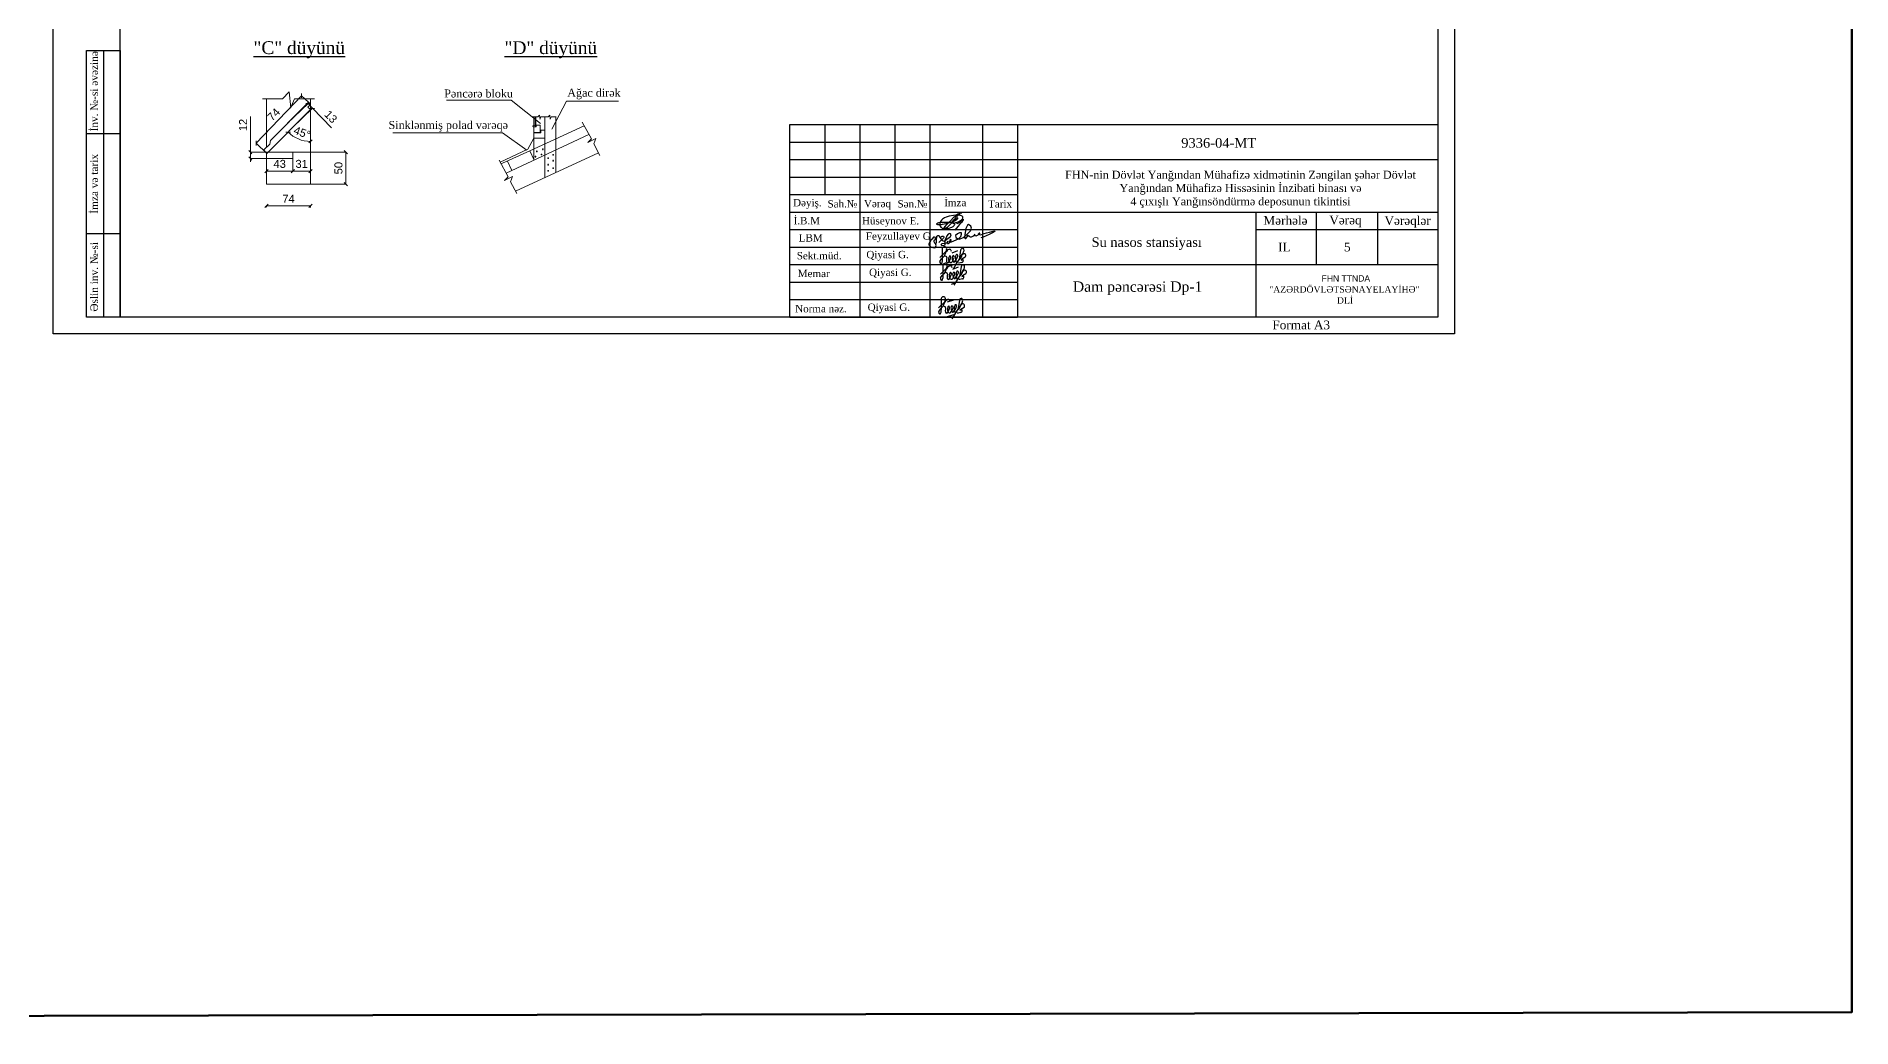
# Model space of a CAD drawing. Header units: millimetres. Extents: x 120281 to 1416367021, y -641565767 to 918373.
# Drawn here: x 624914 to 681637, y 848488 to 879489 of the extents above; entities that cross this region are included whole.
import ezdxf

# ---------------------------------------------------------------- set-up
doc = ezdxf.new("R2010")
doc.units = ezdxf.units.MM
for name, color, linetype, lineweight in [('oxlar', 150, 'Continuous', 20), ('перегородка', 130, 'Continuous', 20), ('размер2', 210, 'Continuous', 15)]:
    doc.layers.add(name, color=color, linetype=linetype, lineweight=lineweight)
doc.styles.get("Standard").update_dxf_attribs({"font": 'arial.ttf'})
doc.styles.add('Times New  Roman', font='times.ttf')
doc.dimstyles.new('OLCU OXU XARICI', dxfattribs={"dimtxt": 250, "dimasz": 100, "dimexe": 1.25, "dimexo": 0.625, "dimgap": 100, "dimtad": 1, "dimtxsty": 'Standard', "dimblk": 'OBLIQUE', "dimcen": 2.5, "dimadec": 0, "dimazin": 0, "dimtfac": 1, "dimtmove": 0, "dimatfit": 3, "dimldrblk": 'OBLIQUE', "dimfxl": 1, "dimlwd": 9, "dimlwe": 9, "dimarcsym": 0})

# ---------------------------------------------------------------- blocks, each defined once
blk = doc.blocks.new('_Oblique')
at = {"color": 0, "linetype": 'ByBlock', "lineweight": -2}
blk.add_line((-0.5, -0.5), (0.5, 0.5), dxfattribs=at)
blk = doc.blocks.new('*D110')
at = {"layer": 'Defpoints', "color": 0, "lineweight": 53, "transparency": 16777216}
for p in [(633203, 877630), (633418, 877425), (632119, 875824)]:
    blk.add_point(p, dxfattribs=at)
at = {"layer": 'oxlar', "color": 0, "lineweight": 9, "transparency": 16777216}
for p, q in [((631784, 876144), (633203, 877630)), ((633417, 877426), (633202, 877631)), ((632119, 875824), (631783, 876145))]:
    blk.add_line(p, q, dxfattribs=at)
at = {"layer": 'oxlar', "color": 0, "lineweight": 9, "transparency": 16777216, "xscale": 100, "yscale": 100, "zscale": 100}
for p, rotation in [((633203, 877630), 46.32763179058229), ((631784, 876144), 226.3276317905823)]:
    blk.add_blockref('_Oblique', p, dxfattribs=dict(at, rotation=rotation))
at = {"layer": 'oxlar', "color": 0, "transparency": 16777216, "insert": (632331, 877043), "char_height": 250, "attachment_point": 5, "rotation": 46.3276}
blk.add_mtext('74', dxfattribs=at)
blk = doc.blocks.new('*D119')
at = {"layer": 'Defpoints', "color": 0, "lineweight": 53, "transparency": 16777216}
for p in [(633452, 875866), (634583, 875866), (633396, 874866)]:
    blk.add_point(p, dxfattribs=at)
at = {"layer": 'oxlar', "color": 0, "lineweight": 9, "transparency": 16777216}
for p, q in [((633453, 875866), (634585, 875866)), ((634583, 874866), (634583, 875866)), ((633397, 874866), (634585, 874866))]:
    blk.add_line(p, q, dxfattribs=at)
at = {"layer": 'oxlar', "color": 0, "lineweight": 9, "transparency": 16777216, "xscale": 100, "yscale": 100, "zscale": 100}
for p, rotation in [((634583, 875866), 90), ((634583, 874866), 270)]:
    blk.add_blockref('_Oblique', p, dxfattribs=dict(at, rotation=rotation))
at = {"layer": 'oxlar', "color": 0, "transparency": 16777216, "insert": (634356, 875366), "char_height": 250, "attachment_point": 5, "rotation": 90}
blk.add_mtext('50', dxfattribs=at)
blk = doc.blocks.new('*D120')
at = {"layer": 'Defpoints', "color": 0, "lineweight": 53, "transparency": 16777216}
for p in [(632108, 874140), (633483, 874185), (633483, 874129)]:
    blk.add_point(p, dxfattribs=at)
at = {"layer": 'oxlar', "color": 0, "lineweight": 9, "transparency": 16777216}
for p, q in [((632108, 874141), (632108, 874186)), ((632108, 874185), (633483, 874185)), ((633483, 874130), (633483, 874186))]:
    blk.add_line(p, q, dxfattribs=at)
at = {"layer": 'oxlar', "color": 0, "lineweight": 9, "transparency": 16777216, "xscale": 100, "yscale": 100, "zscale": 100, "rotation": 180}
blk.add_blockref('_Oblique', (632108, 874185), dxfattribs=at)
at = {"layer": 'oxlar', "color": 0, "lineweight": 9, "transparency": 16777216, "xscale": 100, "yscale": 100, "zscale": 100}
blk.add_blockref('_Oblique', (633483, 874185), dxfattribs=at)
at = {"layer": 'oxlar', "color": 0, "transparency": 16777216, "insert": (632796, 874410), "char_height": 250, "attachment_point": 5}
blk.add_mtext('74', dxfattribs=at)
blk = doc.blocks.new('*D121')
at = {"layer": 'Defpoints', "color": 0, "lineweight": 53, "transparency": 16777216}
for p in [(632929, 875787), (632929, 875271), (632108, 875208)]:
    blk.add_point(p, dxfattribs=at)
at = {"layer": 'oxlar', "color": 0, "lineweight": 9, "transparency": 16777216}
for p, q in [((632108, 875209), (632108, 875272)), ((632108, 875271), (632929, 875271)), ((632929, 875786), (632929, 875270))]:
    blk.add_line(p, q, dxfattribs=at)
at = {"layer": 'oxlar', "color": 0, "lineweight": 9, "transparency": 16777216, "xscale": 100, "yscale": 100, "zscale": 100, "rotation": 180}
blk.add_blockref('_Oblique', (632108, 875271), dxfattribs=at)
at = {"layer": 'oxlar', "color": 0, "lineweight": 9, "transparency": 16777216, "xscale": 100, "yscale": 100, "zscale": 100}
blk.add_blockref('_Oblique', (632929, 875271), dxfattribs=at)
at = {"layer": 'oxlar', "color": 0, "transparency": 16777216, "insert": (632519, 875498), "char_height": 250, "attachment_point": 5}
blk.add_mtext('43', dxfattribs=at)
blk = doc.blocks.new('*D122')
at = {"layer": 'Defpoints', "color": 0, "lineweight": 53, "transparency": 16777216}
for p in [(632929, 875787), (633483, 875320), (633483, 875271)]:
    blk.add_point(p, dxfattribs=at)
at = {"layer": 'oxlar', "color": 0, "lineweight": 9, "transparency": 16777216}
for p, q in [((632929, 875786), (632929, 875270)), ((632929, 875271), (633483, 875271)), ((633483, 875319), (633483, 875270))]:
    blk.add_line(p, q, dxfattribs=at)
at = {"layer": 'oxlar', "color": 0, "lineweight": 9, "transparency": 16777216, "xscale": 100, "yscale": 100, "zscale": 100, "rotation": 180}
blk.add_blockref('_Oblique', (632929, 875271), dxfattribs=at)
at = {"layer": 'oxlar', "color": 0, "lineweight": 9, "transparency": 16777216, "xscale": 100, "yscale": 100, "zscale": 100}
blk.add_blockref('_Oblique', (633483, 875271), dxfattribs=at)
at = {"layer": 'oxlar', "color": 0, "transparency": 16777216, "insert": (633206, 875498), "char_height": 250, "attachment_point": 5}
blk.add_mtext('31', dxfattribs=at)
blk = doc.blocks.new('*D123')
at = {"layer": 'Defpoints', "color": 0, "lineweight": 53, "transparency": 16777216}
for p in [(633547, 877237), (632765, 876768), (632907, 876620)]:
    blk.add_point(p, dxfattribs=at)
at = {"layer": 'oxlar', "color": 0, "lineweight": 9, "transparency": 16777216}
for p, q in [((632765, 876768), (633405, 877386)), ((632907, 876621), (633547, 877238)), ((633404, 877385), (633547, 877237)), ((633547, 877237), (634139, 876623))]:
    blk.add_line(p, q, dxfattribs=at)
at = {"layer": 'oxlar', "color": 0, "lineweight": 9, "transparency": 16777216, "xscale": 100, "yscale": 100, "zscale": 100}
for p, rotation in [((633404, 877385), 133.9831385740383), ((633547, 877237), 313.9831385740384)]:
    blk.add_blockref('_Oblique', p, dxfattribs=dict(at, rotation=rotation))
at = {"layer": 'oxlar', "color": 0, "transparency": 16777216, "insert": (634117, 876974), "char_height": 250, "attachment_point": 5, "rotation": 313.9831}
blk.add_mtext('13', dxfattribs=at)
blk = doc.blocks.new('*D124')
at = {"layer": 'Defpoints', "color": 0, "lineweight": 53, "transparency": 16777216}
for p in [(631602, 875866), (632970, 875866), (632677, 875667)]:
    blk.add_point(p, dxfattribs=at)
at = {"layer": 'oxlar', "color": 0, "lineweight": 9, "transparency": 16777216}
for p, q in [((631602, 875866), (631602, 876980)), ((632969, 875866), (631600, 875866)), ((631602, 875667), (631602, 875866)), ((632677, 875667), (631600, 875667)), ((631602, 875667), (631602, 875567))]:
    blk.add_line(p, q, dxfattribs=at)
at = {"layer": 'oxlar', "color": 0, "lineweight": 9, "transparency": 16777216, "xscale": 100, "yscale": 100, "zscale": 100}
for p, rotation in [((631602, 875866), 270), ((631602, 875667), 90)]:
    blk.add_blockref('_Oblique', p, dxfattribs=dict(at, rotation=rotation))
at = {"layer": 'oxlar', "color": 0, "transparency": 16777216, "insert": (631376, 876714), "char_height": 250, "attachment_point": 5, "rotation": 90}
blk.add_mtext('12', dxfattribs=at)
blk = doc.blocks.new('*D131')
at = {"layer": 'Defpoints', "color": 0, "lineweight": 53, "transparency": 16777216}
for p in [(633483, 877199), (632119, 875824), (632988, 876335), (633483, 875863)]:
    blk.add_point(p, dxfattribs=at)
at = {"layer": 'oxlar', "color": 0, "lineweight": 9, "transparency": 16777216}
for p, q in [((632120, 875824), (632783, 876493)), ((633483, 875863), (633483, 876204))]:
    blk.add_line(p, q, dxfattribs=at)
blk.add_arc((633483, 877199), 996, 225.2218, 270, dxfattribs=at)
at = {"layer": 'oxlar', "color": 0, "lineweight": 9, "transparency": 16777216, "xscale": 100, "yscale": 100, "zscale": 100}
for p, rotation in [((632782, 876492), 135.2217863401728), ((633483, 876203), 359.9999999999993)]:
    blk.add_blockref('_Oblique', p, dxfattribs=dict(at, rotation=rotation))
at = {"layer": 'oxlar', "color": 0, "transparency": 16777216, "insert": (633221, 876476), "char_height": 250, "attachment_point": 5, "rotation": 340.018}
blk.add_mtext('45°', dxfattribs=at)

msp = doc.modelspace()

# ---------------------------------------------------------------- linework, layer by layer
at = {"color": 244, "lineweight": 53, "true_color": 0x991b1e}
msp.add_lwpolyline([(440324.24024, 917889.45405), (681637.27816, 918372.86328), (681637.27816, 848971.8839), (440324.24024, 848488.47466)], close=True, dxfattribs=at)
at = {"layer": 'oxlar'}
for p, q in [((631984.92344, 877528.59857), (632604.97282, 877528.59857)), ((632108.32542, 876012.61058), (632108.32542, 877528.59857)), ((632604.97282, 877528.59857), (632814.60208, 877746.93982)), ((632814.60208, 877746.93982), (632862.8405, 877254.90793)), ((632859.01403, 877246.09285), (632981.64481, 877528.59857)), ((632981.64481, 877528.59857), (633604.40357, 877528.59857)), ((633483.32542, 877528.59857), (633483.32542, 875862.63108)), ((633484.01725, 877199.257), (632119.33469, 875823.96823)), ((633419.25009, 877423.65169), (632231.12431, 876226.29188)), ((633481.8711, 877357.71314), (633399.72121, 877274.60554)), ((633402.12194, 877275.69105), (633483.32542, 877195.11381)), ((633417.80864, 877425.16951), (633483.32542, 877356.18177)), ((639756.31742, 877486.77161), (637729.00854, 877486.77161)), ((640668.79646, 876758.72982), (639756.31742, 877486.77161)), ((640433.87758, 876967.92381), (640588.88992, 876967.92381)), ((640464.72807, 876700.00466), (640464.72807, 876967.92381)), ((640464.72807, 876700.00466), (640464.72807, 876967.92381)), ((640505.69678, 876967.92381), (640505.69678, 876663.58324)), ((640505.69678, 876940.5064), (640522.12065, 876949.31239)), ((640505.69678, 876931.77052), (640522.12065, 876940.57651)), ((640522.12065, 876967.92381), (640522.12065, 876663.58324)), ((640588.88992, 876967.92381), (640641.29724, 877022.50912)), ((640641.29724, 877022.50912), (640653.35684, 876899.50115)), ((640652.40022, 876897.29737), (640683.05792, 876967.92381)), ((640683.05792, 876967.92381), (640838.74761, 876967.92381)), ((640754.55748, 876967.92381), (640909.56983, 876967.92381)), ((640808.07377, 876967.92381), (640808.07377, 875070.92041)), ((640808.47807, 876967.92381), (640808.47807, 876302.22938)), ((640909.56983, 876967.92381), (640961.97714, 877022.50912)), ((640961.97714, 877022.50912), (640974.03675, 876899.50115)), ((640973.08013, 876897.29737), (641003.73782, 876967.92381)), ((641003.73782, 876967.92381), (641159.42751, 876967.92381)), ((641021.17251, 876588.51075), (641476.19863, 877459.23974)), ((641151.41947, 876967.92381), (641151.41947, 875230.59665)), ((641476.19863, 877459.23974), (643105.05562, 877459.23974)), ((639484.48078, 876474.62374), (636052.95644, 876474.62374)), ((640238.64371, 875924.23702), (639484.48078, 876474.62374)), ((642182.68178, 876416.69389), (639592.88794, 875212.28526)), ((642032.78073, 876693.62998), (640334.99051, 875904.05624)), ((640488.12444, 876709.97491), (640445.87346, 876691.96985)), ((640531.345, 876655.20654), (640448.24202, 876655.20654)), ((640464.72807, 875617.74293), (640464.72807, 876655.20654)), ((640464.72807, 876302.22938), (640464.72807, 876655.20654)), ((640464.72807, 876480.85101), (640660.18335, 876480.85101)), ((640673.93302, 876467.96711), (640464.72807, 876467.96711)), ((640499.15697, 876709.97491), (640488.12444, 876709.97491)), ((640499.15697, 876709.97491), (640499.15697, 876655.20654)), ((640505.69678, 876893.51151), (640522.12065, 876902.3175)), ((640505.69678, 876884.77563), (640522.12065, 876893.58162)), ((640505.69678, 876846.51662), (640522.12065, 876855.32261)), ((640505.69678, 876837.78074), (640522.12065, 876846.58673)), ((640505.69678, 876792.74573), (640522.12065, 876801.55172)), ((640505.69678, 876784.00984), (640522.12065, 876792.81583)), ((640505.69678, 876738.97483), (640522.12065, 876747.78082)), ((640505.69678, 876730.23895), (640522.12065, 876739.04494)), ((640505.69678, 876685.20394), (640522.12065, 876694.00993)), ((640505.69678, 876676.46806), (640522.12065, 876685.27405)), ((640522.12065, 876663.58324), (640505.69678, 876663.58324)), ((640531.345, 876708.07211), (640531.345, 876655.20654)), ((640659.6645, 876708.07211), (640531.345, 876708.07211)), ((640659.6645, 876480.85101), (640659.6645, 876708.07211)), ((640673.93302, 876467.96711), (640673.93302, 876552.22938)), ((640673.93302, 876552.22938), (640808.47807, 876552.22938)), ((640808.07377, 875070.92041), (640808.07377, 876655.20654)), ((641972.93215, 876804.19778), (642256.74131, 876279.87194)), ((632214.24692, 876112.71085), (632017.76411, 875927.02634)), ((632019.73058, 875925.0753), (632109.47248, 875832.44275)), ((632108.32542, 875666.8543), (632108.32542, 875833.62675)), ((632231.12431, 876226.29188), (632214.24692, 876112.71085)), ((632929.03307, 875666.8543), (632929.03307, 875865.82087)), ((632929.03307, 875865.82087), (633483.32542, 875865.82087)), ((633483.32542, 875865.82087), (633483.32542, 874865.82087)), ((640272.3193, 875959.55971), (639406.38207, 875556.84724)), ((640338.51293, 875904.29281), (639483.79321, 875518.14946)), ((642478.97164, 875847.9876), (639888.83931, 874643.42155)), ((640464.72807, 876306.54336), (640272.3193, 875959.55971)), ((640467.40694, 875618.98877), (640338.51293, 875904.29281)), ((640464.72807, 876302.22938), (640808.47807, 876302.22938)), ((640475.38911, 876053.99929), (640464.72807, 876049.04127)), ((640534.16026, 875890.19088), (640579.22362, 875890.19088)), ((640556.4818, 875912.22669), (640556.4818, 875866.87307)), ((640697.20369, 875813.89984), (640697.20369, 875768.54622)), ((640716.66644, 875955.02216), (640761.7298, 875955.02216)), ((640738.98798, 875977.05798), (640738.98798, 875931.70436)), ((641064.4338, 875805.79027), (641064.4338, 875760.43665)), ((642147.46456, 876164.3508), (642394.1178, 876289.23851)), ((642256.74131, 876279.87194), (642147.46456, 876164.3508)), ((642394.1178, 876289.23851), (642334.79613, 876126.88449)), ((642334.79613, 876126.88449), (642525.24989, 875758.46574)), ((632108.32542, 874865.82087), (632108.32542, 875666.8543)), ((632929.03307, 875666.8543), (632108.32542, 875666.8543)), ((639373.79925, 875617.04268), (639657.60841, 875092.71683)), ((639483.79321, 875518.14946), (639438.91197, 875496.74958)), ((639769.43561, 875294.39046), (639637.06336, 875587.3935)), ((640492.37597, 875727.03275), (640537.43933, 875727.03275)), ((640514.69751, 875749.06856), (640514.69751, 875703.71494)), ((640674.88216, 875791.86403), (640719.94551, 875791.86403)), ((640882.19343, 875279.16538), (640927.25679, 875279.16538)), ((640886.00359, 875473.37355), (640931.06695, 875473.37355)), ((640886.21276, 875678.15418), (640931.27611, 875678.15418)), ((640904.51497, 875301.20119), (640904.51497, 875255.84758)), ((640908.32513, 875495.40936), (640908.32513, 875450.05574)), ((640908.5343, 875700.18999), (640908.5343, 875654.83637)), ((641039.63289, 875599.48847), (641084.69625, 875599.48847)), ((641039.63289, 875363.59749), (641084.69625, 875363.59749)), ((641042.11226, 875783.75446), (641087.17562, 875783.75446)), ((641061.95443, 875621.52428), (641061.95443, 875576.17066)), ((641061.95443, 875385.6333), (641061.95443, 875340.27968)), ((632108.32542, 874865.82087), (633483.32542, 874865.82087)), ((639548.33167, 874977.1957), (639794.9849, 875102.08341)), ((639657.60841, 875092.71683), (639548.33167, 874977.1957)), ((639794.9849, 875102.08341), (639735.66323, 874939.72938)), ((639735.66323, 874939.72938), (639926.11699, 874571.31063))]:
    msp.add_line(p, q, dxfattribs=at)
msp.add_open_spline([(640445.87346, 876691.96985), (640445.87346, 876691.96985), (640438.33024, 876690.63644), (640434.6022, 876684.95529), (640432.07095, 876681.09792), (640431.93605, 876676.26989), (640432.50115, 876671.64865), (640433.04038, 876667.23902), (640434.25721, 876662.83147), (640437.4036, 876659.74271), (640442.66966, 876654.57311), (640451.06041, 876655.20654), (640451.06041, 876655.20654)], degree=3, knots=[0, 0, 0, 0, 1, 1, 1, 2, 2, 2, 3, 3, 3, 4, 4, 4, 4], dxfattribs=at)
at = {"layer": 'размер2', "color": 0, "lineweight": 30}
for p, q in [((627009.05057, 879047.48252), (627009.05403, 870707.64053)), ((627530.29454, 876441.28026), (626487.81153, 876441.28353)), ((627530.29454, 873313.83952), (626487.81391, 873313.84278)), ((653145.82236, 872566.51089), (653335.92495, 872756.61348)), ((653149.22472, 872451.42378), (653197.15246, 872529.62166)), ((653197.15246, 872529.62166), (653277.87286, 872610.34206)), ((653219.85507, 872832.32316), (653219.85507, 872668.35985)), ((653219.85507, 872668.35985), (653219.85507, 872511.96408)), ((653219.85507, 872552.32428), (653277.87286, 872610.34206)), ((653277.87286, 872610.34206), (653338.41316, 872733.94518)), ((653356.07075, 872522.05413), (653353.54824, 872476.6489)), ((653353.54824, 872476.6489), (653356.07075, 872431.24368)), ((653363.63829, 872567.45935), (653356.07075, 872522.05413)), ((653356.07075, 872431.24368), (653381.29587, 872403.49604)), ((653381.29587, 872403.49604), (653419.13356, 872413.58609)), ((653419.13356, 872413.58609), (653451.92622, 872466.55885)), ((653421.65607, 872554.84679), (653421.65607, 872491.78398)), ((653421.65607, 872491.78398), (653436.98137, 872442.41717)), ((653451.92622, 872466.55885), (653482.19637, 872544.75674)), ((653489.76391, 872802.05301), (653497.33145, 872774.30538)), ((653527.6016, 872718.8101), (653709.2225, 872794.48548)), ((653530.12411, 872431.24368), (653565.43929, 872494.30649)), ((653535.16914, 872522.05413), (653551.07233, 872468.65122)), ((653562.91677, 872633.04468), (653537.69165, 872607.81955)), ((653551.07233, 872468.65122), (653575.52934, 872433.76619)), ((653565.43929, 872494.30649), (653595.70944, 872564.93684)), ((653603.27697, 872433.76619), (653638.59215, 872479.17141)), ((653638.59215, 872479.17141), (653678.95235, 872544.75674)), ((653656.24974, 872358.09081), (653739.49265, 872489.26146)), ((653678.95235, 872544.75674), (653706.69999, 872607.81955)), ((653693.77643, 872421.69648), (653739.49265, 872489.26146)), ((653754.62772, 872395.9285), (653724.35757, 872398.45101)), ((653739.49265, 872489.26146), (653845.68948, 872664.9517)), ((653739.49265, 872489.26146), (653787.42039, 872544.75674)), ((653792.46541, 872797.00799), (653745.15938, 872506.26165)), ((653830.3031, 872416.1086), (653754.62772, 872395.9285)), ((653787.42039, 872544.75674), (653822.73556, 872597.7295)), ((653837.87064, 872514.48659), (653810.123, 872491.78398)), ((653810.123, 872491.78398), (653873.18581, 872504.39654)), ((653822.73556, 872597.7295), (653858.05074, 872701.15251)), ((653938.77114, 872580.07191), (653837.87064, 872514.48659)), ((653845.68948, 872664.9517), (653875.70832, 872683.49493)), ((653165.70394, 872049.90893), (653355.80654, 872240.01152)), ((653169.10631, 871934.82182), (653217.03405, 872013.0197)), ((653217.03405, 872013.0197), (653297.75445, 872093.7401)), ((653239.73666, 872315.7212), (653239.73666, 872151.75789)), ((653239.73666, 872151.75789), (653239.73666, 871995.36212)), ((653239.73666, 872035.72232), (653297.75445, 872093.7401)), ((653297.75445, 872093.7401), (653358.29475, 872217.34322)), ((653375.95233, 872005.45217), (653373.42982, 871960.04694)), ((653373.42982, 871960.04694), (653375.95233, 871914.64172)), ((653383.51987, 872050.85739), (653375.95233, 872005.45217)), ((653375.95233, 871914.64172), (653401.17746, 871886.89408)), ((653388.86341, 872287.46046), (653620.93456, 872363.13584)), ((653401.17746, 871886.89408), (653439.01515, 871896.98413)), ((653439.01515, 871896.98413), (653471.80781, 871949.95689)), ((653441.53766, 872038.24483), (653441.53766, 871975.18202)), ((653441.53766, 871975.18202), (653456.86295, 871925.81521)), ((653471.80781, 871949.95689), (653502.07796, 872028.15478)), ((653509.64549, 872285.45105), (653517.21303, 872257.70342)), ((653547.48318, 872202.20814), (653729.10408, 872277.88352)), ((653550.00569, 871914.64172), (653585.32087, 871977.70453)), ((653555.05072, 872005.45217), (653570.95392, 871952.04926)), ((653582.79836, 872116.44272), (653557.57323, 872091.21759)), ((653570.48431, 872221.87514), (653656.24974, 872358.09081)), ((653570.95392, 871952.04926), (653595.41092, 871917.16423)), ((653585.32087, 871977.70453), (653615.59102, 872048.33488)), ((653590.36589, 871705.27318), (653676.13132, 871841.48885)), ((653623.15856, 871917.16423), (653658.47373, 871962.56945)), ((653658.47373, 871962.56945), (653698.83393, 872028.15478)), ((653676.13132, 871841.48885), (653759.37423, 871972.6595)), ((653698.83393, 872028.15478), (653726.58157, 872091.21759)), ((653713.65802, 871905.09452), (653759.37423, 871972.6595)), ((653774.50931, 871879.32654), (653744.23916, 871881.84905)), ((653759.37423, 871972.6595), (653865.57107, 872148.34974)), ((653759.37423, 871972.6595), (653807.30197, 872028.15478)), ((653812.34699, 872280.40603), (653765.04096, 871989.6597)), ((653850.18468, 871899.50664), (653774.50931, 871879.32654)), ((653807.30197, 872028.15478), (653842.61714, 872081.12754)), ((653857.75222, 871997.88463), (653830.00458, 871975.18202)), ((653830.00458, 871975.18202), (653893.06739, 871987.79458)), ((653842.61714, 872081.12754), (653877.93232, 872184.55055)), ((653958.65272, 872063.46995), (653857.75222, 871997.88463)), ((653865.57107, 872148.34974), (653895.58991, 872166.89297)), ((653182.36351, 871263.43006), (653182.36351, 871099.46675)), ((653512.69061, 871735.27923), (653694.31151, 871810.95461)), ((653108.33079, 870997.61778), (653298.43339, 871187.72038)), ((653111.73316, 870882.53067), (653159.6609, 870960.72856)), ((653159.6609, 870960.72856), (653240.3813, 871041.44896)), ((653182.36351, 871099.46675), (653182.36351, 870943.07097)), ((653182.36351, 870983.43117), (653240.3813, 871041.44896)), ((653240.3813, 871041.44896), (653300.9216, 871165.05207)), ((653318.57918, 870953.16102), (653316.05667, 870907.7558)), ((653316.05667, 870907.7558), (653318.57918, 870862.35057)), ((653326.14672, 870998.56625), (653318.57918, 870953.16102)), ((653318.57918, 870862.35057), (653343.80431, 870834.60294)), ((653343.80431, 870834.60294), (653381.642, 870844.69299)), ((653351.37185, 870718.56736), (653583.443, 870794.24274)), ((653381.642, 870844.69299), (653414.43466, 870897.66575)), ((653384.16451, 870985.95369), (653384.16451, 870922.89087)), ((653384.16451, 870922.89087), (653399.48981, 870873.52406)), ((653386.16441, 871185.49627), (653618.23556, 871261.17165)), ((653414.43466, 870897.66575), (653444.70481, 870975.86364)), ((653452.27235, 871233.15991), (653459.83988, 871205.41227)), ((653492.63255, 870862.35057), (653527.94772, 870925.41339)), ((653497.67757, 870953.16102), (653513.58077, 870899.75811)), ((653525.42521, 871064.15157), (653500.20008, 871038.92645)), ((653513.58077, 870899.75811), (653538.03777, 870864.87309)), ((653527.94772, 870925.41339), (653558.21787, 870996.04374)), ((653532.99275, 870652.98204), (653618.75817, 870789.19771)), ((653565.78541, 870864.87309), (653601.10058, 870910.27831)), ((653601.10058, 870910.27831), (653641.46078, 870975.86364)), ((653618.75817, 870789.19771), (653702.00108, 870920.36836)), ((653641.46078, 870975.86364), (653669.20842, 871038.92645)), ((653656.28487, 870852.80337), (653702.00108, 870920.36836)), ((653717.13616, 870827.0354), (653686.86601, 870829.55791)), ((653702.00108, 870920.36836), (653808.19792, 871096.0586)), ((653702.00108, 870920.36836), (653749.92882, 870975.86364)), ((653754.97384, 871228.11489), (653707.66781, 870937.36855)), ((653792.81153, 870847.2155), (653717.13616, 870827.0354)), ((653749.92882, 870975.86364), (653785.24399, 871028.8364)), ((653800.37907, 870945.59349), (653772.63143, 870922.89087)), ((653772.63143, 870922.89087), (653835.69424, 870935.50344)), ((653785.24399, 871028.8364), (653820.55917, 871132.25941)), ((653901.27957, 871011.17881), (653800.37907, 870945.59349)), ((653808.19792, 871096.0586), (653838.21676, 871114.60182))]:
    msp.add_line(p, q, dxfattribs=at)
for points in [[(625445.2643, 901148.06197), (669229.43475, 901148.06197), (669229.43475, 870186.39858), (625445.2643, 870186.39858), (625445.2643, 901148.06197)], [(649552.62119, 876727.96178), (649552.62119, 874538.75339)], [(650647.22538, 876727.96178), (650647.22538, 870707.6387)], [(651741.82958, 876727.96178), (651741.82958, 874538.75339)], [(652836.43378, 876727.96178), (652836.43378, 870707.6387)], [(654478.34007, 876727.96178), (654478.34007, 870707.6387)], [(655572.94427, 876727.96178), (655572.94427, 870707.6387)], [(648458.01699, 876180.65968), (655572.94427, 876180.65968)], [(648458.01699, 875633.35759), (655572.94427, 875633.35759)], [(655572.94427, 875633.35759), (668708.19462, 875633.35759)], [(648458.01699, 875086.05549), (655572.94427, 875086.05549)], [(648458.01699, 874538.75339), (655572.94427, 874538.75339)], [(648458.01699, 873991.45129), (655572.94427, 873991.45129)], [(648458.01699, 873991.45129), (668708.19462, 873991.45129)], [(649552.62119, 873993.71176), (649552.62119, 873991.45129)], [(649552.62119, 873993.71176), (649552.62119, 873991.45129)], [(649552.62119, 873993.71176), (649552.62119, 873991.45129)], [(649552.62119, 873993.71176), (649552.62119, 873991.45129)], [(651741.82958, 873993.71176), (651741.82958, 873991.45129)], [(651741.82958, 873993.71176), (651741.82958, 873991.45129)], [(651741.82958, 873993.71176), (651741.82958, 873991.45129)], [(651741.82958, 873993.71176), (651741.82958, 873991.45129)], [(653664.78902, 873657.47127), (653675.88019, 873642.76415), (653692.17253, 873639.47718), (653737.6045, 873656.70069), (653778.83164, 873682.17865), (653815.47093, 873716.53924), (653843.6076, 873755.1971), (653860.07214, 873798.62168), (653863.14371, 873819.79322), (653859.1198, 873841.35168), (653846.30279, 873859.88336), (653821.10117, 873876.17126), (653804.9715, 873882.94792), (653771.36933, 873887.94784), (653700.94322, 873892.55017), (653648.61661, 873890.98332), (653571.47762, 873884.12697), (653439.64879, 873860.55988), (653339.49669, 873829.50303), (653295.62208, 873808.69991), (653262.57348, 873788.8938), (653231.19635, 873767.6724), (653198.80506, 873736.6173), (653170.67544, 873699.99724), (653151.05592, 873664.51226), (653145.57839, 873644.34297), (653143.10064, 873622.17985), (653145.91119, 873579.76557), (653157.38911, 873552.32231), (653171.8971, 873524.96374), (653193.78813, 873506.08194), (653221.4368, 873488.52942), (653261.76305, 873471.07489), (653285.38781, 873465.14654), (653314.73535, 873466.06517), (653347.86528, 873467.72978), (653393.68649, 873474.73289), (653441.75639, 873487.59054), (653490.4865, 873506.53614), (653520.09298, 873520.45025), (653563.89995, 873545.194), (653593.17818, 873569.33505), (653608.20197, 873588.88793), (653614.5335, 873599.29101), (653616.80419, 873605.9096), (653615.7174, 873611.53573), (653606.70686, 873623.44469), (653589.97134, 873634.86287), (653564.38421, 873644.2955), (653515.92424, 873653.44551), (653428.88876, 873660.96052), (653343.30026, 873663.78719), (653244.32583, 873663.53396), (653157.51567, 873661.59218), (653115.33121, 873657.41335), (653099.82067, 873653.99399), (653083.46858, 873648.24462), (653069.69466, 873641.38979), (653060.9165, 873635.49192), (653050.75264, 873628.66302), (653046.61641, 873624.43213), (653044.0677, 873620.0114), (653043.91541, 873617.5294), (653046.04708, 873614.31363), (653054.90076, 873608.79637), (653069.20791, 873603.03524), (653085.47078, 873599.4345), (653104.54131, 873598.46056), (653137.11809, 873598.46056), (653193.42421, 873605.40815), (653233.05747, 873612.55017), (653275.99966, 873623.55051), (653369.89409, 873645.60346), (653487.91663, 873679.15101), (653638.1068, 873733.11259), (653645.91934, 873739.53542), (653663.18631, 873753.73093), (653692.73264, 873778.02154), (653703.89901, 873796.13903), (653709.94587, 873808.55903), (653710.11352, 873810.70984), (653707.54945, 873810.16071), (653687.09502, 873799.07066), (653666.82359, 873783.2263), (653636.32453, 873754.12213), (653595.41899, 873708.41521), (653546.34737, 873657.9394), (653545.9075, 873654.15294), (653547.9317, 873649.88527), (653556.39781, 873642.36852), (653575.91193, 873637.83217), (653617.64325, 873651.49523), (653716.03921, 873686.86416), (653793.75044, 873726.64925), (653836.05566, 873749.94069), (653870.83674, 873766.45829), (653875.28433, 873767.33578), (653877.36247, 873765.72321), (653877.63801, 873761.43987), (653869.73044, 873751.36796), (653820.04882, 873669.00659), (653765.04486, 873602.94379), (653711.86508, 873536.40022), (653618.43873, 873430.19806)], [(653346.92497, 873502.38496), (653327.14279, 873485.0086), (653303.52259, 873469.63586), (653282.51211, 873461.2205), (653275.90006, 873462.08884), (653270.40801, 873465.86855), (653269.28719, 873474.74465), (653274.71036, 873487.90909), (653283.34328, 873503.5172), (653313.84068, 873541.61896), (653364.08292, 873598.75951), (653414.13387, 873650.88578), (653468.96479, 873706.94178), (653578.82249, 873829.33733), (653633.32102, 873877.66559), (653667.6556, 873905.44483), (653707.82914, 873931.98579), (653735.1919, 873940.56336), (653751.99713, 873939.10125), (653755.76252, 873930.32445), (653753.18227, 873917.07944)], [(653323.90316, 873452.78381), (653344.40323, 873483.81888), (653383.89582, 873523.59199), (653430.77062, 873564.17945), (653508.61008, 873648.29121), (653587.9322, 873745.63884), (653687.54401, 873863.22434), (653761.40645, 873948.30961), (653799.34292, 873976.7266), (653821.91574, 873988.33878), (653830.4719, 873990.06174), (653834.17296, 873988.28261), (653835.34399, 873983.83444), (653833.47831, 873977.004), (653822.98594, 873964.04532), (653801.924, 873945.2358)], [(663016.2528, 873991.45129), (663016.2528, 870707.6387)], [(664903.35323, 873991.45129), (664903.35323, 872349.545)], [(666817.83342, 873991.45129), (666817.83342, 872349.545)], [(648458.01699, 873444.14919), (655572.94427, 873444.14919)], [(663016.2528, 873444.14919), (668708.19462, 873444.14919)], [(648458.01699, 872896.8471), (655572.94427, 872896.8471)], [(648458.01699, 872349.545), (655572.94427, 872349.545)], [(655572.94427, 872349.545), (668708.19462, 872349.545)], [(663016.2528, 872349.545), (668708.19462, 872349.545)], [(648458.01699, 871802.2429), (655572.94427, 871802.2429)], [(648458.01699, 871254.9408), (655572.94427, 871254.9408)], [(648458.01699, 870707.6387), (655572.94427, 870707.6387)]]:
    msp.add_lwpolyline(points, dxfattribs=at)
for points in [[(627530.2248, 900626.82184), (668708.19462, 900626.82184), (668708.19462, 870707.6387), (627530.2248, 870707.6387)], [(626487.80716, 879047.48415), (627530.2248, 879047.48415), (627530.2248, 870707.63889), (626487.80716, 870707.63889)], [(648458.01699, 876727.96178), (668708.19462, 876727.96178), (668708.19462, 870707.6387), (648458.01699, 870707.6387)]]:
    msp.add_lwpolyline(points, close=True, dxfattribs=at)
for points in [[(653140.82974, 873197.48344), (653218.55559, 873099.63171), (653283.84833, 873084.57387), (653474.27779, 873228.02464, 1.2496403785), (653401.46441, 873296.27204, 0.0792582279), (653297.24167, 873077.04498), (653297.24167, 872983.35176), (653287.19662, 872948.21681), (653209.34764, 872934.83205), (653190.09473, 872974.14974), (653221.06687, 873014.30399), (653345.79261, 873025.17908), (653374.07701, 873032.44076), (653401.00563, 873074.4486), (653391.2918, 873080.67554), (653372.64844, 873051.59245), (653387.86967, 873014.0623), (653411.1859, 873014.0623), (653489.7682, 873070.50779), (653499.74667, 873110.39599), (653485.04155, 873130.8649), (653457.97798, 873111.42209), (653451.95503, 873076.80593), (653467.87223, 873054.77996), (653513.40141, 873065.79295), (653729.46481, 873151.23527), (653800.01518, 873230.97302), (653824.37184, 873299.79928), (653819.15723, 873341.10425), (653764.13133, 873341.10425), (653699.22061, 873310.48087), (653635.54677, 873257.80948), (653649.24712, 873196.7239), (653697.72557, 873164.07473), (653756.63422, 873149.00887), (653803.82508, 873162.48327), (653883.95844, 873198.02002), (653981.71102, 873277.18231), (654098.84555, 873403.50506), (654130.02524, 873487.72024), (654111.48594, 873553.40808), (654045.75578, 873599.72644), (654008.67718, 873579.51482), (653961.48633, 873475.08798), (653931.99203, 873280.55092), (653919.37055, 873197.30277), (653937.04821, 873165.1761), (653963.17172, 873165.1761), (653998.56484, 873220.75811), (654029.4841, 873269.31429), (654055.86813, 873236.75902), (654088.73321, 873214.86308), (654133.39602, 873214.86308), (654196.31818, 873247.11693), (654241.71064, 873279.82067), (654235.37682, 873301.97481), (654222.18136, 873284.04052), (654244.87755, 873256.6116), (654284.46402, 873250.28182), (654319.3001, 873271.381), (654394.25048, 873315.68929), (654394.25048, 873335.20603), (654375.24894, 873335.20603), (654344.63545, 873303.55726), (654426.97531, 873280.87563), (654533.99517, 873319.10816), (654606.44932, 873342.24761), (654698.59711, 873365.0051), (654812.55841, 873393.14982), (654870.7122, 873393.14982), (654838.40748, 873370.82676), (654791.10112, 873338.13733), (654688.53495, 873293.5572), (654500.54894, 873209.27935), (654428.56024, 873189.81262)], [(653017.10221, 872996.55602, 0.2027102337), (653044.52713, 873086.65708, -0.0832167747), (653056.57516, 873238.0707, -0.5409747277), (653119.79735, 873248.9462), (653140.82974, 873197.48344)], [(653151.52789, 873184.01518), (653200.13377, 873226.36265, -1.0345011644), (653263.66648, 873175.35213), (653112.70843, 873039.68586)]]:
    msp.add_lwpolyline(points, format="xyb", dxfattribs=at)
msp.add_lwpolyline([(652972.03184, 873089.30876, -0.3006337272), (653008.16339, 873146.05039, 0.2802498133), (653006.48418, 873192.79389, 0.2687793642), (652950.79745, 873202.91226, 0.1221920669), (652800.26876, 872998.81613), (652803.50709, 872963.21678, 0.0999903221), (652921.88028, 872879.43461, 0.2003981025), (653008.33527, 872886.35454, 0.312913754), (653010.95973, 873007.1087, -0.2937938278)], format="xyb", close=True, dxfattribs=at)
for centre, radius, start, end in [((653197.77561, 872426.75508), 54.45854, 153.06487867, 228.706175428), ((653137.56152, 872431.29937), 80.4998, 323.411127117, 342.220388169), ((653083.59524, 872466.49027), 143.64752, 335.411259858, 18.455329051), ((653292.9704, 872836.5678), 73.23843, 34.194780316, 183.322520404), ((653306.58387, 872558.47211), 59.28586, 48.354248895, 118.965367602), ((653224.5049, 872834.6657), 136.03888, 324.987904267, 18.454224902), ((653500.72994, 872661.1776), 177.88158, 114.14697886, 155.853021137), ((653331.24671, 872573.33555), 32.92027, 349.717727088, 63.412375254), ((653535.49796, 872536.64094), 115.28846, 129.596168368, 170.91406904), ((653449.29923, 872785.20714), 43.8312, 22.60247535, 119.130238232), ((653483.04223, 872460.39292), 49.44422, 201.318764054, 266.093723159), ((653427.8906, 872574.06301), 61.70879, 331.646355484, 56.426131452), ((653492.35092, 872452.52379), 43.35501, 252.998230414, 330.604588558), ((653624.50205, 872562.3465), 97.99921, 152.353537357, 204.277094013), ((653549.31698, 872584.54818), 50.3673, 337.084908028, 74.334999536), ((653589.40315, 872442.89079), 16.60546, 213.332324679, 326.667675321), ((653850.79403, 872553.23219), 219.85391, 153.682806812, 198.19180209), ((653772.30928, 872483.38187), 130.38578, 179.467332581, 213.686515824), ((653676.58196, 872641.21104), 24.74717, 35.97203851, 157.447635113), ((653666.39367, 872436.68758), 25.75321, 264.258427949, 347.796318817), ((653668.82695, 872624.87226), 41.53506, 335.759871783, 48.017444304), ((653862.53591, 872790.98666), 70.32874, 79.204877163, 175.088496233), ((653815.20245, 872479.86262), 65.51797, 283.325394517, 8.844728131), ((653760.44964, 872802.71729), 140.85942, 313.859883331, 355.412611437), ((653854.73188, 872486.96709), 25.38372, 6.717842674, 43.364629535), ((653819.59776, 872800.58744), 81.77203, 353.585205985, 46.671298362), ((653903.67226, 872641.62159), 50.35234, 32.074619035, 123.735866803), ((653889.3195, 872628.77892), 69.41063, 315.434635632, 34.767179445), ((653182.94369, 872399.39807), 25.08672, 212.718356066, 320.128975181), ((653217.65719, 871910.15312), 54.45854, 153.06487867, 228.706175428), ((653202.82528, 871882.79611), 25.08672, 212.718356066, 320.128975181), ((653157.4431, 871914.69741), 80.4998, 323.411127117, 342.220388169), ((653103.47682, 871949.88831), 143.64752, 335.411259858, 18.455329051), ((653312.85198, 872319.96584), 73.23843, 34.194780316, 183.322520404), ((653326.46545, 872041.87016), 59.28586, 48.354248895, 118.965367602), ((653244.38649, 872318.06374), 136.03888, 324.987904267, 18.454224902), ((653520.61152, 872144.57564), 177.88158, 114.14697886, 155.853021137), ((653351.12829, 872056.73359), 32.92027, 349.717727088, 63.412375254), ((653555.37954, 872020.03898), 115.28846, 129.596168368, 170.91406904), ((653469.18081, 872268.60518), 43.8312, 22.60247535, 119.130238232), ((653502.92381, 871943.79096), 49.44422, 201.318764054, 266.093723159), ((653447.77218, 872057.46105), 61.70879, 331.646355484, 56.426131452), ((653512.2325, 871935.92183), 43.35501, 252.998230414, 330.604588558), ((653644.38363, 872045.74454), 97.99921, 152.353537357, 204.277094013), ((653569.19857, 872067.94622), 50.3673, 337.084908028, 74.334999536), ((653609.28474, 871926.28883), 16.60546, 213.332324679, 326.667675321), ((653870.67561, 872036.63023), 219.85391, 153.682806812, 198.19180209), ((653792.19087, 871966.77991), 130.38578, 179.467332581, 213.686515824), ((653696.46354, 872124.60908), 24.74717, 35.97203851, 157.447635113), ((653686.27525, 871920.08563), 25.75321, 264.258427949, 347.796318817), ((653688.70854, 872108.2703), 41.53506, 335.759871783, 48.017444304), ((653882.4175, 872274.3847), 70.32874, 79.204877163, 175.088496233), ((653835.08403, 871963.26066), 65.51797, 283.325394517, 8.844728131), ((653780.33123, 872286.11533), 140.85942, 313.859883331, 355.412611437), ((653874.61347, 871970.36513), 25.38372, 6.717842674, 43.364629535), ((653839.47934, 872283.98549), 81.77203, 353.585205985, 46.671298362), ((653923.55384, 872125.01963), 50.35234, 32.074619035, 123.735866803), ((653909.20109, 872112.17696), 69.41063, 315.434635632, 34.767179445), ((653255.47884, 871267.6747), 73.23843, 34.194780316, 183.322520404), ((653187.01334, 871265.7726), 136.03888, 324.987904267, 18.454224902), ((653825.04435, 871222.09355), 70.32874, 79.204877163, 175.088496233), ((653782.10619, 871231.69434), 81.77203, 353.585205985, 46.671298362), ((653160.28404, 870857.86197), 54.45854, 153.06487867, 228.706175428), ((653145.45213, 870830.50497), 25.08672, 212.718356066, 320.128975181), ((653100.06995, 870862.40627), 80.4998, 323.411127117, 342.220388169), ((653046.10367, 870897.59717), 143.64752, 335.411259858, 18.455329051), ((653269.09231, 870989.57901), 59.28586, 48.354248895, 118.965367602), ((653463.23837, 871092.28449), 177.88158, 114.14697886, 155.853021137), ((653293.75514, 871004.44244), 32.92027, 349.717727088, 63.412375254), ((653498.00639, 870967.74784), 115.28846, 129.596168368, 170.91406904), ((653411.80766, 871216.31404), 43.8312, 22.60247535, 119.130238232), ((653445.55066, 870891.49982), 49.44422, 201.318764054, 266.093723159), ((653390.39903, 871005.1699), 61.70879, 331.646355484, 56.426131452), ((653454.85935, 870883.63069), 43.35501, 252.998230414, 330.604588558), ((653587.01048, 870993.45339), 97.99921, 152.353537357, 204.277094013), ((653511.82542, 871015.65508), 50.3673, 337.084908028, 74.334999536), ((653551.91159, 870873.99769), 16.60546, 213.332324679, 326.667675321), ((653813.30246, 870984.33909), 219.85391, 153.682806812, 198.19180209), ((653734.81772, 870914.48877), 130.38578, 179.467332581, 213.686515824), ((653639.09039, 871072.31794), 24.74717, 35.97203851, 157.447635113), ((653628.9021, 870867.79448), 25.75321, 264.258427949, 347.796318817), ((653631.33539, 871055.97916), 41.53506, 335.759871783, 48.017444304), ((653777.71088, 870910.96952), 65.51797, 283.325394517, 8.844728131), ((653722.95808, 871233.82419), 140.85942, 313.859883331, 355.412611437), ((653817.24032, 870918.07399), 25.38372, 6.717842674, 43.364629535), ((653866.18069, 871072.72849), 50.35234, 32.074619035, 123.735866803), ((653851.82794, 871059.88581), 69.41063, 315.434635632, 34.767179445)]:
    msp.add_arc(centre, radius, start, end, dxfattribs=at)

# ---------------------------------------------------------------- texts
at = {"color": 3, "char_height": 400, "width": 6714.7950021, "attachment_point": 1}
for s, insert in [('{\\fTimes New Roman|b0|i0|c238|p18;\\L"C" düyünü}', (631700.79569, 879333.01884)), ('{\\fTimes New Roman|b0|i0|c238|p18;\\L"D" düyünü}', (639544.60292, 879333.01884))]:
    msp.add_mtext(s, dxfattribs=dict(at, insert=insert))
at = {"layer": 'oxlar', "char_height": 250, "attachment_point": 1}
for s, insert, width in [('{\\fTimes New Roman|b0|i0|c238|p18;Pəncərə bloku}', (637659.43839, 877824.8966), 3185.4709229), ('{\\fTimes New Roman|b0|i0|c238|p18;Ağac dirək}', (641504.92525, 877849.37196), 3185.4709229), ('{\\fTimes New Roman|b0|i0|c238|p18;Sinklənmiş polad vərəqə}', (635920.40174, 876839.78039), 3828.42477)]:
    msp.add_mtext(s, dxfattribs=dict(at, insert=insert, width=width))
at = {"layer": 'перегородка', "color": 0, "insert": (657046.33366, 875286.17723), "char_height": 250, "width": 10985.8964139, "attachment_point": 1}
msp.add_mtext('\\pxqc;{\\fTimes New Roman|b0|i0|c0|p18;FHN\\fTimes New Roman|b0|i0|c238|p18;-nin Dövlət Yanğından Mühafizə xidmətinin Zəngilan şəhər Dövlət Yanğından Mühafizə Hissəsinin İnzibati binası və \\P4 çıxışlı \\fTimes New Roman|b0|i0|c0|p18;Y\\fTimes New Roman|b0|i0|c238|p18;anğın\\fTimes New Roman|b0|i0|c0|p18;s\\fTimes New Roman|b0|i0|c238|p18;öndürmə deposunun tikintisi}', dxfattribs=at)
at = {"layer": 'размер2', "color": 0, "lineweight": 30, "attachment_point": 5, "rotation": 90, "style": 'Times New  Roman'}
for s, insert, char_height in [('{\\fTimes New Roman|b0|i0|c238|p18;İnv. }№-{\\fTimes New Roman|b0|i0|c238|p18;si əvəzinə}', (626725.3936, 877768.71531), 234.558056), ('{\\fTimes New Roman|b0|i0|c238|p18;\\C256;İmza və tarix}', (626725.39479, 874875.1919), 234.558056), ('Ə{\\fTimes New Roman|b0|i0|c238|p18;s}lin{\\fTimes New Roman|b0|i0|c238|p18; inv. }№-{\\fTimes New Roman|b0|i0|c238|p18;si}', (626725.39588, 871967.91294), 234.55805597)]:
    msp.add_mtext(s, dxfattribs=dict(at, insert=insert, char_height=char_height))
at = {"layer": 'размер2', "color": 0, "lineweight": 30, "insert": (660688.23451, 876305.62521), "char_height": 300, "attachment_point": 1, "style": 'Times New  Roman'}
msp.add_mtext('9336-04-MT', dxfattribs=at)
at = {"layer": 'размер2', "color": 0, "lineweight": 30, "attachment_point": 5, "style": 'Times New  Roman'}
for s, width, heights, insert, char_height in [('{\\fTimes New Roman|b0|i0|c238|p18;Dəyiş.}', 1800, [0], (649006.92024, 874247.73222), 229.0048073), ('{\\fTimes New Roman|b0|i0|c238|p18;Sah\\fSegoe UI Light|b0|i0|c238|p34;.}№', 1800, [0], (650101.52443, 874247.73222), 229.0048073), ('{\\fTimes New Roman|b0|i0|c238|p18;Vərəq}', 1800, [0], (651196.12863, 874221.48946), 229.0048073), ('{\\fTimes New Roman|b0|i0|c238|p18;İmza}', 1800, [0], (653628.26417, 874288.16193), 229.0048073), ('{\\fTimes New Roman|b0|i0|c238|p18;Tarix }', 1800, [0], (655027.24332, 874247.73222), 229.0048073), ('{\\fTimes New Roman|b0|i0|c238|p18;İ.B.}M', 2100.6361363, [0], (648989.2913, 873720.88056), 229.0048073), ('{\\fTimes New Roman|b0|i0|c238|p18;Hüseynov E.}', 10400.1853414, [0], (651605.9279, 873683.02953), 229.0048073), ('{\\fTimes New Roman|b0|i0|c238|p18;Mərhələ}', 1800, [0], (663945.19315, 873728.78632), 273.6510491), ('{\\fTimes New Roman|b0|i0|c238|p18;Vərəq}', 1800, [0], (665819.38977, 873698.72585), 273.6510491), ('{\\fTimes New Roman|b0|i0|c238|p18;Vərəqlər}', 1800, [0], (667761.33977, 873681.92551), 273.6510491), ('{\\fTimes New Roman|b0|i0|c238|p18;LBM}', 2279.9635565, [0], (649112.51627, 873185.39023), 229.0048073), ('Feyzullayev G{\\fTimes New Roman|b0|i0|c238|p18;.}', 10247.7214908, [0], (651890.22256, 873202.43463), 229.0048073), ('IL', 1800, [0], (663909.94711, 872897.26962), 273.651049), ('5', 1800, [0], (665877.73821, 872897.26962), 273.65105), ('{\\fTimes New Roman|b0|i0|c238|p18;Sekt.müd.}', 1240.202255, [0], (649377.38406, 872626.67004), 229.0048073), ('{\\fTimes New Roman|b0|i0|c238|p18;Qiyasi G}.', 5536.6243382, [0], (651513.31638, 872626.67004), 229.0048073), ('{\\fTimes New Roman|b0|i0|c238|p18;  }{\\fTimes New Roman|b0|i0|c238|p18;Memar}', 1828.3507812, [396.27421], (649118.62362, 872070.89095), 229.0048073), ('Qiyasi G.', 10830.9728585, [0], (651597.56541, 872070.89095), 229.004807), ('\\pxqc;Dam p{\\fTimes New Roman|b0|i0|c238|p18;əncərəsi Dp-1}', 50674.4431677, [0], (659325.98258, 871609.4704), 323.8473954), ('Norma n{\\fTimes New Roman|b0|i0|c238|p18;əz.}', 1828.3507812, [396.27421], (649431.14967, 870969.77184), 229.0048073), ('Qiyasi G.', 10830.9728585, [0], (651553.48151, 870980.56944), 229.004807), ('Format A3', 2621.5811642, [0], (664437.60196, 870461.23844), 273.651049)]:
    msp.add_mtext_dynamic_manual_height_columns(s, width=width, gutter_width=1, heights=heights, dxfattribs=dict(at, insert=insert, char_height=char_height))
at = {"layer": 'размер2', "color": 0, "lineweight": 30, "insert": (652290.73282, 874247.73222), "char_height": 229.0048073, "width": 1924.2230947, "attachment_point": 5, "style": 'Times New  Roman'}
msp.add_mtext('{\\fTimes New Roman|b0|i0|c238|p18;Sən.}№', dxfattribs=at)
at = {"layer": 'размер2', "color": 0, "lineweight": 30, "insert": (657886.75602, 873200.32848), "char_height": 297.5005516, "attachment_point": 1}
msp.add_mtext('{\\fTimes New Roman|b0|i0|c238|p18;Su nasos stansiyası}', dxfattribs=at)
at = {"layer": 'размер2', "color": 0, "lineweight": 30, "insert": (663439.91618, 872018.76687), "char_height": 200, "width": 5066.5513294, "attachment_point": 1, "line_spacing_factor": 1.032836, "style": 'Times New  Roman'}
msp.add_mtext('{\\fAzL Times|b0|i0|c204|p18;                      FHN TTNDA}\\P"AZƏRDÖVLƏT{\\fTimes New Roman|b0|i0|c238|p18;S}Ə{\\fTimes New Roman|b0|i0|c238|p18;NAYE}LAYİHƏ"\\P                            DLİ', dxfattribs=at)

# ---------------------------------------------------------------- dimensions: what is measured, and where the dimension line sits
at = {"layer": 'oxlar'}
for base, p1, p2, angle, text, picture, middle in [((633202.88056, 877630.36103), (632119.33469, 875823.96823), (633417.80864, 877425.16951), 46.327631791, '74', '*D110', (632330.68741, 877042.61631)), ((634583.45817, 875865.82087), (633396.21055, 874865.82087), (633452.37408, 875865.82087), 90, '50', '*D119', (634355.81493, 875365.82087))]:
    dim = msp.add_linear_dim(base=base, p1=p1, p2=p2, angle=angle, text=text, dimstyle='OLCU OXU XARICI', dxfattribs=at)
    dim.commit()
    dim.dimension.update_dxf_attribs({"geometry": picture, "text_midpoint": middle})
for base, p1, p2, angle, text, picture, middle in [((631601.74967, 875865.82087), (632677.23948, 875666.8543), (632970.01198, 875865.82087), 90, '12', '*D124', (631601.74967, 876714.27076)), ((633546.50381, 877237.276), (632764.63695, 876767.66202), (632907.03796, 876620.11458), 313.983138574, '13', '*D123', (633953.58373, 876815.48406))]:
    dim = msp.add_linear_dim(base=base, p1=p1, p2=p2, angle=angle, text=text, dimstyle='OLCU OXU XARICI', dxfattribs=at)
    dim.commit()
    dim.dimension.update_dxf_attribs({"geometry": picture, "text_midpoint": middle, "dimtype": 160})
dim = msp.add_angular_dim_3p(base=(632987.786, 876335.12221), center=(633483.32542, 877198.5598), p1=(632119.33469, 875823.96823), p2=(633483.32542, 875862.63108), dimstyle='OLCU OXU XARICI', dxfattribs=at)
dim.commit()
dim.dimension.update_dxf_attribs({"geometry": '*D131', "text_midpoint": (633143.12721, 876262.95894), "dimtype": 165})
for base, p1, p2, text, picture, middle in [((632929.03307, 875270.75765), (632108.32542, 875208.02069), (632929.03307, 875786.59491), '43', '*D121', (632518.67925, 875498.48617)), ((633483.32542, 874184.65342), (632108.32542, 874140.48462), (633483.32542, 874129.25191), '74', '*D120', (632795.82542, 874409.65342))]:
    dim = msp.add_linear_dim(base=base, p1=p1, p2=p2, text=text, dimstyle='OLCU OXU XARICI', dxfattribs=at)
    dim.commit()
    dim.dimension.update_dxf_attribs({"geometry": picture, "text_midpoint": middle})
dim = msp.add_linear_dim(base=(633483.32542, 875270.75765), p1=(632929.03307, 875786.59491), p2=(633483.32542, 875319.55307), text='31', dimstyle='OLCU OXU XARICI', dxfattribs=at)
dim.commit()
dim.dimension.update_dxf_attribs({"geometry": '*D122', "text_midpoint": (633206.17925, 875270.75765), "dimtype": 160})

doc.saveas('drawing.dxf')
